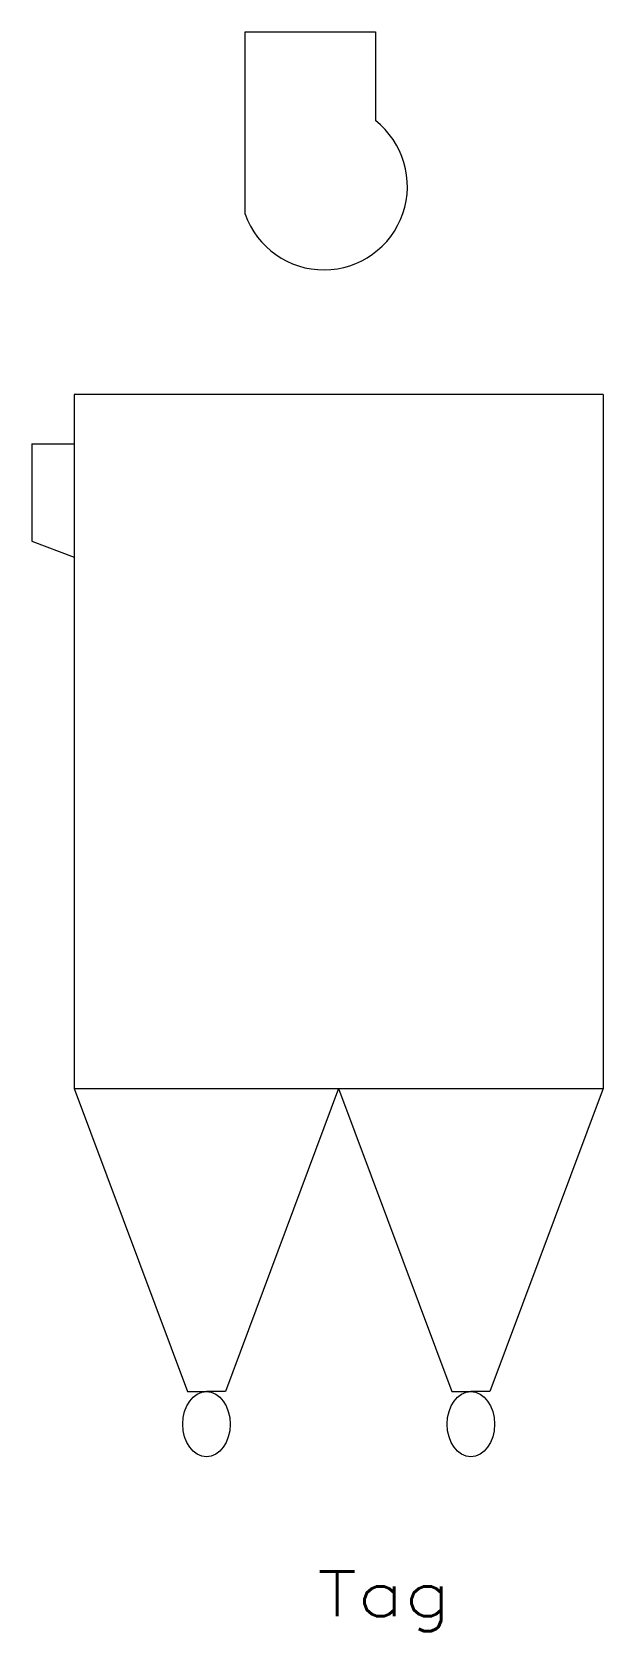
# Model space of a CAD drawing. Header units: inches. Extents: x -8.2 to 8.1, y -25.1 to 20.4.
import ezdxf
from ezdxf.enums import TextEntityAlignment as Align

# ---------------------------------------------------------------- set-up
doc = ezdxf.new("R2010")
doc.units = ezdxf.units.IN
doc.header["$MEASUREMENT"] = 0
doc.layers.get('0').update_dxf_attribs({"lineweight": 0})
doc.layers.add('DRGSHT', color=2, linetype='Continuous', lineweight=0, true_color=0xffff00)
doc.styles.add('_TCW_TXTSTY_1', font='TXT.SHX')

msp = doc.modelspace()

# ---------------------------------------------------------------- linework, layer by layer
at = {"color": 7, "linetype": 'Continuous', "lineweight": 0}
msp.add_arc((0.161, 16.038), 2.38, -160.536, 51.8982, dxfattribs=at)
at = {"layer": 'DRGSHT', "color": 7}
for p, q in [((-2.083, 20.437), (1.629, 20.437)), ((-2.083, 15.245), (-2.083, 20.437)), ((1.629, 20.437), (1.629, 17.911)), ((0.582, 10.103), (-6.955, 10.103)), ((-6.955, 10.103), (-6.955, -9.667)), ((8.119, 10.103), (0.582, 10.103)), ((8.119, 10.103), (8.119, -9.667)), ((-8.162, 8.7), (-6.955, 8.7)), ((-8.162, 8.7), (-8.162, 5.926)), ((-8.162, 5.926), (-6.955, 5.475)), ((-6.955, -9.667), (0.582, -9.667)), ((-6.955, -9.667), (-3.725, -18.302)), ((0.582, -9.667), (-2.648, -18.302)), ((0.582, -9.667), (3.812, -18.302)), ((0.582, -9.667), (8.119, -9.667)), ((8.119, -9.667), (4.889, -18.302)), ((-3.725, -18.302), (-3.187, -18.302)), ((-2.648, -18.302), (-3.187, -18.302)), ((3.812, -18.302), (4.351, -18.302)), ((4.889, -18.302), (4.351, -18.302))]:
    msp.add_line(p, q, dxfattribs=at)
at = {"layer": 'DRGSHT', "color": 7, "lineweight": 0}
for centre in [(-3.187, -19.233), (4.351, -19.233)]:
    msp.add_ellipse(centre, major_axis=(0, -0.931), ratio=0.72586, dxfattribs=at)

# ---------------------------------------------------------------- texts
at = {"color": 7, "linetype": 'Continuous', "style": '_TCW_TXTSTY_1', "width": 1.166667}
msp.add_text('Tag', height=1.27, dxfattribs=at).set_placement((-0.026, -24.704), (3.784, -24.704), align=Align.FIT)

doc.saveas('drawing.dxf')
